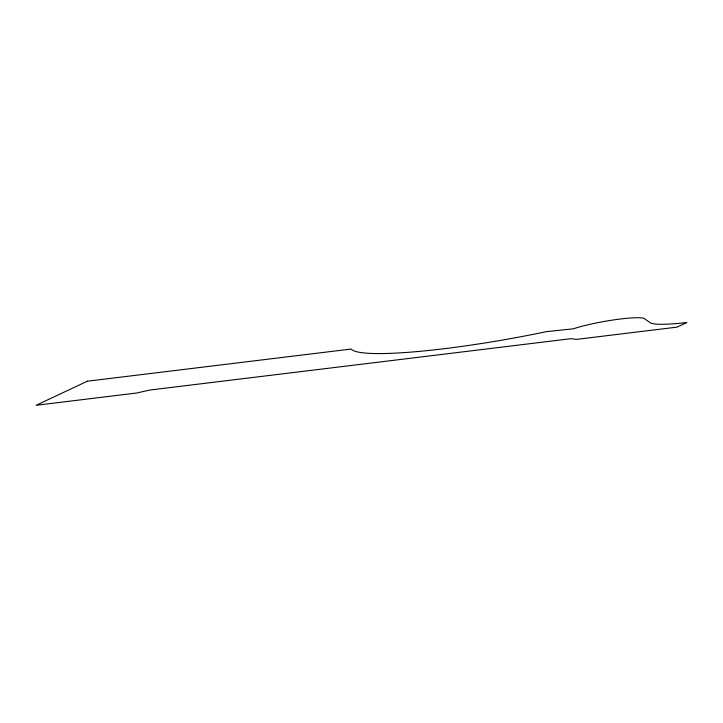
<?xml version="1.0" encoding="UTF-8"?>
<svg xmlns="http://www.w3.org/2000/svg" width="723" height="723" viewBox="0 0 723 723"><rect width="100%" height="100%" fill="white"/><g stroke="black" fill="none" stroke-linecap="round" stroke-linejoin="round"><path stroke-width="1.08" d="M87.366 381.211L36.15 405.278L136.656 393.014L150.023 390.013L571.007 338.68L576.493 339.385L676.999 327.13L686.85 322.494A64.998 7.808 -10 0 1 650.718 323.027L644.853 319.015A40.208 4.826 -10 0 0 616.611 319.503A40.208 4.826 -10 0 0 573.438 328.793L546.416 331.649A154.876 18.608 -10 0 1 351.242 349.028L87.366 381.211"/></g></svg>
